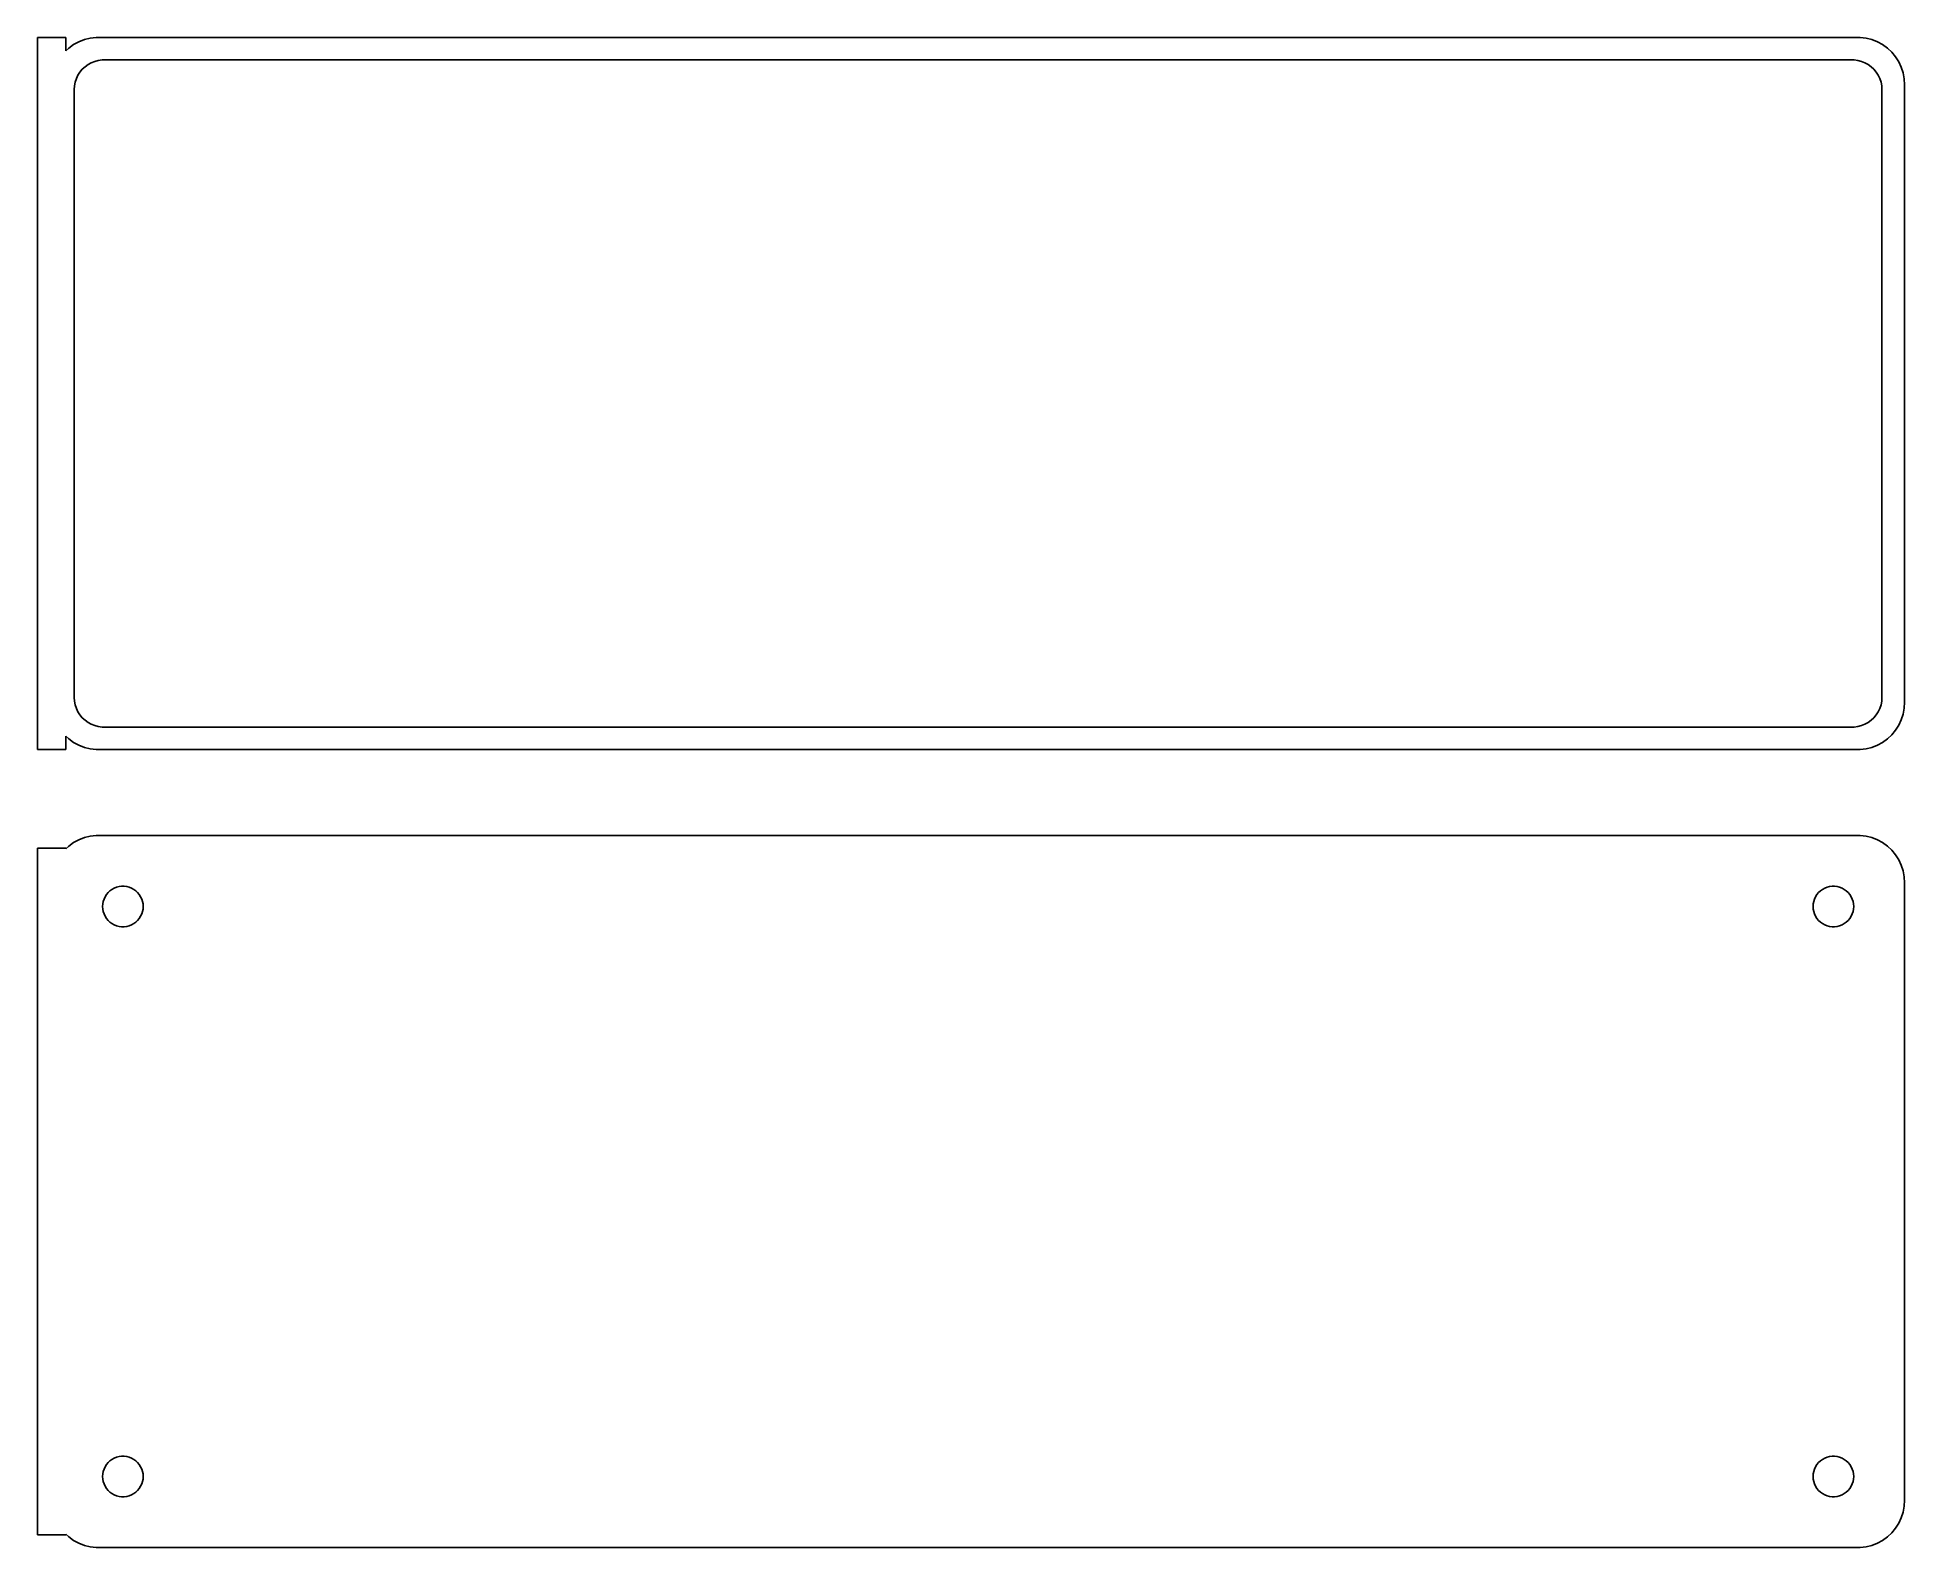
# Model space of a CAD drawing. Header units: metres. Extents: x -99 to 98, y 131 to 289.
import ezdxf

# ---------------------------------------------------------------- set-up
doc = ezdxf.new("R2010")
doc.units = ezdxf.units.M

msp = doc.modelspace()

# ---------------------------------------------------------------- linework, layer by layer
for p, q in [((-96, 289.479), (-99, 289.479)), ((-99, 289.479), (-99, 214.521)), ((-96, 288.059), (-96, 289.479)), ((-94.6289, 289.024), (-95.1791, 288.722)), ((-94.0451, 289.255), (-94.6289, 289.024)), ((-93.4369, 289.411), (-94.0451, 289.255)), ((-92.8139, 289.49), (-93.4369, 289.411)), ((92.8139, 289.49), (-92.8139, 289.49)), ((93.4369, 289.411), (92.8139, 289.49)), ((94.0451, 289.255), (93.4369, 289.411)), ((94.6289, 289.024), (94.0451, 289.255)), ((95.1791, 288.722), (94.6289, 289.024)), ((-95.6871, 288.353), (-96, 288.059)), ((-95.1791, 288.722), (-95.6871, 288.353)), ((-93.3254, 286.817), (-92.9619, 286.961)), ((-92.9619, 286.961), (-92.5833, 287.058)), ((-92.5833, 287.058), (-92.1955, 287.107)), ((-92.1955, 287.107), (92.1955, 287.107)), ((92.1955, 287.107), (92.5833, 287.058)), ((92.5833, 287.058), (92.9619, 286.961)), ((92.9619, 286.961), (93.3254, 286.817)), ((95.6871, 288.353), (95.1791, 288.722)), ((96.1448, 287.923), (95.6871, 288.353)), ((96.5451, 287.439), (96.1448, 287.923)), ((96.8815, 286.909), (96.5451, 287.439)), ((97.1489, 286.341), (96.8815, 286.909)), ((-95.0151, 284.774), (-94.8943, 285.146)), ((-94.8943, 285.146), (-94.7279, 285.5)), ((-94.7279, 285.5), (-94.5184, 285.83)), ((-94.5184, 285.83), (-94.2692, 286.131)), ((-94.2692, 286.131), (-93.9843, 286.399)), ((-93.9843, 286.399), (-93.668, 286.628)), ((-93.668, 286.628), (-93.3254, 286.817)), ((93.3254, 286.817), (93.668, 286.628)), ((93.668, 286.628), (93.9843, 286.399)), ((93.9843, 286.399), (94.2692, 286.131)), ((94.2692, 286.131), (94.5184, 285.83)), ((94.5184, 285.83), (94.7279, 285.5)), ((94.7279, 285.5), (94.8943, 285.146)), ((94.8943, 285.146), (95.0151, 284.774)), ((97.3429, 285.743), (97.1489, 286.341)), ((97.4606, 285.127), (97.3429, 285.743)), ((97.5, 284.5), (97.4606, 285.127)), ((-95.1129, 284), (-95.0884, 284.39)), ((-95.1129, 220), (-95.1129, 284)), ((-95.0884, 284.39), (-95.0151, 284.774)), ((95.0151, 284.774), (95.0884, 284.39)), ((95.0884, 284.39), (95.1129, 284)), ((95.1129, 284), (95.1129, 220)), ((97.5, 219.5), (97.5, 284.5)), ((-95.0884, 219.61), (-95.1129, 220)), ((-95.0151, 219.226), (-95.0884, 219.61)), ((-94.8943, 218.854), (-95.0151, 219.226)), ((-94.7279, 218.5), (-94.8943, 218.854)), ((-94.5184, 218.17), (-94.7279, 218.5)), ((-94.2692, 217.869), (-94.5184, 218.17)), ((94.5184, 218.17), (94.2692, 217.869)), ((94.7279, 218.5), (94.5184, 218.17)), ((94.8943, 218.854), (94.7279, 218.5)), ((95.0151, 219.226), (94.8943, 218.854)), ((95.0884, 219.61), (95.0151, 219.226)), ((95.1129, 220), (95.0884, 219.61)), ((97.1489, 217.659), (97.3429, 218.257)), ((97.3429, 218.257), (97.4606, 218.873)), ((97.4606, 218.873), (97.5, 219.5)), ((-93.9843, 217.601), (-94.2692, 217.869)), ((-93.668, 217.372), (-93.9843, 217.601)), ((-93.3254, 217.183), (-93.668, 217.372)), ((-92.9619, 217.039), (-93.3254, 217.183)), ((-92.5833, 216.942), (-92.9619, 217.039)), ((-92.1955, 216.893), (-92.5833, 216.942)), ((92.1955, 216.893), (-92.1955, 216.893)), ((92.5833, 216.942), (92.1955, 216.893)), ((92.9619, 217.039), (92.5833, 216.942)), ((93.3254, 217.183), (92.9619, 217.039)), ((93.668, 217.372), (93.3254, 217.183)), ((93.9843, 217.601), (93.668, 217.372)), ((94.2692, 217.869), (93.9843, 217.601)), ((96.1448, 216.077), (96.5451, 216.561)), ((96.5451, 216.561), (96.8815, 217.091)), ((96.8815, 217.091), (97.1489, 217.659)), ((-99, 214.521), (-96, 214.521)), ((-96, 214.521), (-96, 215.941)), ((-96, 215.941), (-95.6871, 215.647)), ((-95.6871, 215.647), (-95.1791, 215.278)), ((-95.1791, 215.278), (-94.6289, 214.976)), ((-94.6289, 214.976), (-94.0451, 214.745)), ((-94.0451, 214.745), (-93.4369, 214.589)), ((-93.4369, 214.589), (-92.8139, 214.51)), ((-92.8139, 214.51), (92.8139, 214.51)), ((92.8139, 214.51), (93.4369, 214.589)), ((93.4369, 214.589), (94.0451, 214.745)), ((94.0451, 214.745), (94.6289, 214.976)), ((94.6289, 214.976), (95.1791, 215.278)), ((95.1791, 215.278), (95.6871, 215.647)), ((95.6871, 215.647), (96.1448, 216.077)), ((-95.1791, 204.722), (-95.6871, 204.353)), ((-94.6289, 205.024), (-95.1791, 204.722)), ((-94.0451, 205.255), (-94.6289, 205.024)), ((-93.4369, 205.411), (-94.0451, 205.255)), ((-92.8139, 205.49), (-93.4369, 205.411)), ((92.8139, 205.49), (-92.8139, 205.49)), ((93.4369, 205.411), (92.8139, 205.49)), ((94.0451, 205.255), (93.4369, 205.411)), ((94.6289, 205.024), (94.0451, 205.255)), ((95.1791, 204.722), (94.6289, 205.024)), ((95.6871, 204.353), (95.1791, 204.722)), ((-96, 204.153), (-99, 204.153)), ((-99, 204.153), (-99, 131.847)), ((-95.6871, 204.353), (-96, 204.059)), ((-96, 204.059), (-96, 204.153)), ((96.1448, 203.923), (95.6871, 204.353)), ((96.5451, 203.439), (96.1448, 203.923)), ((96.8815, 202.909), (96.5451, 203.439)), ((97.1489, 202.341), (96.8815, 202.909)), ((97.3429, 201.743), (97.1489, 202.341)), ((97.4606, 201.127), (97.3429, 201.743)), ((97.5, 200.5), (97.4606, 201.127)), ((97.5, 135.5), (97.5, 200.5)), ((-92.1185, 198.268), (-92.0682, 198.531)), ((-92.0682, 198.531), (-91.9853, 198.786)), ((-91.9853, 198.786), (-91.8712, 199.029)), ((-91.8712, 199.029), (-91.7275, 199.255)), ((-91.7275, 199.255), (-91.5566, 199.462)), ((-91.5566, 199.462), (-91.3611, 199.645)), ((-91.3611, 199.645), (-91.1441, 199.803)), ((-91.1441, 199.803), (-90.9092, 199.932)), ((-90.9092, 199.932), (-90.6598, 200.031)), ((-90.6598, 200.031), (-90.4001, 200.097)), ((-90.4001, 200.097), (-90.1341, 200.131)), ((-90.1341, 200.131), (-89.8659, 200.131)), ((-89.8659, 200.131), (-89.5999, 200.097)), ((-89.5999, 200.097), (-89.3401, 200.031)), ((-89.3401, 200.031), (-89.0908, 199.932)), ((-89.0908, 199.932), (-88.8559, 199.803)), ((-88.8559, 199.803), (-88.6389, 199.645)), ((-88.6389, 199.645), (-88.4434, 199.462)), ((-88.4434, 199.462), (-88.2725, 199.255)), ((-88.2725, 199.255), (-88.1288, 199.029)), ((-88.1288, 199.029), (-88.0146, 198.786)), ((-88.0146, 198.786), (-87.9318, 198.531)), ((-87.9318, 198.531), (-87.8815, 198.268)), ((87.8815, 198.268), (87.9318, 198.531)), ((87.9318, 198.531), (88.0146, 198.786)), ((88.0146, 198.786), (88.1288, 199.029)), ((88.1288, 199.029), (88.2725, 199.255)), ((88.2725, 199.255), (88.4434, 199.462)), ((88.4434, 199.462), (88.6389, 199.645)), ((88.6389, 199.645), (88.8559, 199.803)), ((88.8559, 199.803), (89.0908, 199.932)), ((89.0908, 199.932), (89.3401, 200.031)), ((89.3401, 200.031), (89.5999, 200.097)), ((89.5999, 200.097), (89.8659, 200.131)), ((89.8659, 200.131), (90.1341, 200.131)), ((90.1341, 200.131), (90.4001, 200.097)), ((90.4001, 200.097), (90.6598, 200.031)), ((90.6598, 200.031), (90.9092, 199.932)), ((90.9092, 199.932), (91.1441, 199.803)), ((91.1441, 199.803), (91.3611, 199.645)), ((91.3611, 199.645), (91.5566, 199.462)), ((91.5566, 199.462), (91.7275, 199.255)), ((91.7275, 199.255), (91.8712, 199.029)), ((91.8712, 199.029), (91.9853, 198.786)), ((91.9853, 198.786), (92.0682, 198.531)), ((92.0682, 198.531), (92.1185, 198.268)), ((-92.1353, 198), (-92.1185, 198.268)), ((-92.1185, 197.732), (-92.1353, 198)), ((-92.0682, 197.469), (-92.1185, 197.732)), ((-91.9853, 197.214), (-92.0682, 197.469)), ((-91.8712, 196.971), (-91.9853, 197.214)), ((-91.7275, 196.745), (-91.8712, 196.971)), ((-91.5566, 196.538), (-91.7275, 196.745)), ((-91.3611, 196.355), (-91.5566, 196.538)), ((-88.4434, 196.538), (-88.6389, 196.355)), ((-88.2725, 196.745), (-88.4434, 196.538)), ((-88.1288, 196.971), (-88.2725, 196.745)), ((-88.0146, 197.214), (-88.1288, 196.971)), ((-87.9318, 197.469), (-88.0146, 197.214)), ((-87.8815, 197.732), (-87.9318, 197.469)), ((-87.8815, 198.268), (-87.8647, 198)), ((-87.8647, 198), (-87.8815, 197.732)), ((87.8647, 198), (87.8815, 198.268)), ((87.8815, 197.732), (87.8647, 198)), ((87.9318, 197.469), (87.8815, 197.732)), ((88.0146, 197.214), (87.9318, 197.469)), ((88.1288, 196.971), (88.0146, 197.214)), ((88.2725, 196.745), (88.1288, 196.971)), ((88.4434, 196.538), (88.2725, 196.745)), ((88.6389, 196.355), (88.4434, 196.538)), ((91.5566, 196.538), (91.3611, 196.355)), ((91.7275, 196.745), (91.5566, 196.538)), ((91.8712, 196.971), (91.7275, 196.745)), ((91.9853, 197.214), (91.8712, 196.971)), ((92.0682, 197.469), (91.9853, 197.214)), ((92.1185, 197.732), (92.0682, 197.469)), ((92.1185, 198.268), (92.1353, 198)), ((92.1353, 198), (92.1185, 197.732)), ((-91.1441, 196.197), (-91.3611, 196.355)), ((-90.9092, 196.068), (-91.1441, 196.197)), ((-90.6598, 195.969), (-90.9092, 196.068)), ((-90.4001, 195.903), (-90.6598, 195.969)), ((-90.1341, 195.869), (-90.4001, 195.903)), ((-89.8659, 195.869), (-90.1341, 195.869)), ((-89.5999, 195.903), (-89.8659, 195.869)), ((-89.3401, 195.969), (-89.5999, 195.903)), ((-89.0908, 196.068), (-89.3401, 195.969)), ((-88.8559, 196.197), (-89.0908, 196.068)), ((-88.6389, 196.355), (-88.8559, 196.197)), ((88.8559, 196.197), (88.6389, 196.355)), ((89.0908, 196.068), (88.8559, 196.197)), ((89.3401, 195.969), (89.0908, 196.068)), ((89.5999, 195.903), (89.3401, 195.969)), ((89.8659, 195.869), (89.5999, 195.903)), ((90.1341, 195.869), (89.8659, 195.869)), ((90.4001, 195.903), (90.1341, 195.869)), ((90.6598, 195.969), (90.4001, 195.903)), ((90.9092, 196.068), (90.6598, 195.969)), ((91.1441, 196.197), (90.9092, 196.068)), ((91.3611, 196.355), (91.1441, 196.197)), ((-91.5566, 139.462), (-91.3611, 139.645)), ((-91.3611, 139.645), (-91.1441, 139.803)), ((-91.1441, 139.803), (-90.9092, 139.932)), ((-90.9092, 139.932), (-90.6598, 140.031)), ((-90.6598, 140.031), (-90.4001, 140.097)), ((-90.4001, 140.097), (-90.1341, 140.131)), ((-90.1341, 140.131), (-89.8659, 140.131)), ((-89.8659, 140.131), (-89.5999, 140.097)), ((-89.5999, 140.097), (-89.3401, 140.031)), ((-89.3401, 140.031), (-89.0908, 139.932)), ((-89.0908, 139.932), (-88.8559, 139.803)), ((-88.8559, 139.803), (-88.6389, 139.645)), ((-88.6389, 139.645), (-88.4434, 139.462)), ((88.4434, 139.462), (88.6389, 139.645)), ((88.6389, 139.645), (88.8559, 139.803)), ((88.8559, 139.803), (89.0908, 139.932)), ((89.0908, 139.932), (89.3401, 140.031)), ((89.3401, 140.031), (89.5999, 140.097)), ((89.5999, 140.097), (89.8659, 140.131)), ((89.8659, 140.131), (90.1341, 140.131)), ((90.1341, 140.131), (90.4001, 140.097)), ((90.4001, 140.097), (90.6598, 140.031)), ((90.6598, 140.031), (90.9092, 139.932)), ((90.9092, 139.932), (91.1441, 139.803)), ((91.1441, 139.803), (91.3611, 139.645)), ((91.3611, 139.645), (91.5566, 139.462)), ((-92.1353, 138), (-92.1185, 138.268)), ((-92.1185, 137.732), (-92.1353, 138)), ((-92.1185, 138.268), (-92.0682, 138.531)), ((-92.0682, 137.469), (-92.1185, 137.732)), ((-92.0682, 138.531), (-91.9853, 138.786)), ((-91.9853, 138.786), (-91.8712, 139.029)), ((-91.8712, 139.029), (-91.7275, 139.255)), ((-91.7275, 139.255), (-91.5566, 139.462)), ((-88.4434, 139.462), (-88.2725, 139.255)), ((-88.2725, 139.255), (-88.1288, 139.029)), ((-88.1288, 139.029), (-88.0146, 138.786)), ((-88.0146, 138.786), (-87.9318, 138.531)), ((-87.9318, 138.531), (-87.8815, 138.268)), ((-87.8815, 137.732), (-87.9318, 137.469)), ((-87.8815, 138.268), (-87.8647, 138)), ((-87.8647, 138), (-87.8815, 137.732)), ((87.8647, 138), (87.8815, 138.268)), ((87.8815, 137.732), (87.8647, 138)), ((87.8815, 138.268), (87.9318, 138.531)), ((87.9318, 137.469), (87.8815, 137.732)), ((87.9318, 138.531), (88.0146, 138.786)), ((88.0146, 138.786), (88.1288, 139.029)), ((88.1288, 139.029), (88.2725, 139.255)), ((88.2725, 139.255), (88.4434, 139.462)), ((91.5566, 139.462), (91.7275, 139.255)), ((91.7275, 139.255), (91.8712, 139.029)), ((91.8712, 139.029), (91.9853, 138.786)), ((91.9853, 138.786), (92.0682, 138.531)), ((92.0682, 138.531), (92.1185, 138.268)), ((92.1185, 137.732), (92.0682, 137.469)), ((92.1185, 138.268), (92.1353, 138)), ((92.1353, 138), (92.1185, 137.732)), ((-91.9853, 137.214), (-92.0682, 137.469)), ((-91.8712, 136.971), (-91.9853, 137.214)), ((-91.7275, 136.745), (-91.8712, 136.971)), ((-91.5566, 136.538), (-91.7275, 136.745)), ((-91.3611, 136.355), (-91.5566, 136.538)), ((-91.1441, 136.197), (-91.3611, 136.355)), ((-90.9092, 136.068), (-91.1441, 136.197)), ((-90.6598, 135.969), (-90.9092, 136.068)), ((-90.4001, 135.903), (-90.6598, 135.969)), ((-90.1341, 135.869), (-90.4001, 135.903)), ((-89.8659, 135.869), (-90.1341, 135.869)), ((-89.5999, 135.903), (-89.8659, 135.869)), ((-89.3401, 135.969), (-89.5999, 135.903)), ((-89.0908, 136.068), (-89.3401, 135.969)), ((-88.8559, 136.197), (-89.0908, 136.068)), ((-88.6389, 136.355), (-88.8559, 136.197)), ((-88.4434, 136.538), (-88.6389, 136.355)), ((-88.2725, 136.745), (-88.4434, 136.538)), ((-88.1288, 136.971), (-88.2725, 136.745)), ((-88.0146, 137.214), (-88.1288, 136.971)), ((-87.9318, 137.469), (-88.0146, 137.214)), ((88.0146, 137.214), (87.9318, 137.469)), ((88.1288, 136.971), (88.0146, 137.214)), ((88.2725, 136.745), (88.1288, 136.971)), ((88.4434, 136.538), (88.2725, 136.745)), ((88.6389, 136.355), (88.4434, 136.538)), ((88.8559, 136.197), (88.6389, 136.355)), ((89.0908, 136.068), (88.8559, 136.197)), ((89.3401, 135.969), (89.0908, 136.068)), ((89.5999, 135.903), (89.3401, 135.969)), ((89.8659, 135.869), (89.5999, 135.903)), ((90.1341, 135.869), (89.8659, 135.869)), ((90.4001, 135.903), (90.1341, 135.869)), ((90.6598, 135.969), (90.4001, 135.903)), ((90.9092, 136.068), (90.6598, 135.969)), ((91.1441, 136.197), (90.9092, 136.068)), ((91.3611, 136.355), (91.1441, 136.197)), ((91.5566, 136.538), (91.3611, 136.355)), ((91.7275, 136.745), (91.5566, 136.538)), ((91.8712, 136.971), (91.7275, 136.745)), ((91.9853, 137.214), (91.8712, 136.971)), ((92.0682, 137.469), (91.9853, 137.214)), ((96.8815, 133.091), (97.1489, 133.659)), ((97.1489, 133.659), (97.3429, 134.257)), ((97.3429, 134.257), (97.4606, 134.873)), ((97.4606, 134.873), (97.5, 135.5)), ((-99, 131.847), (-96, 131.847)), ((-96, 131.847), (-96, 131.941)), ((-96, 131.941), (-95.6871, 131.647)), ((95.6871, 131.647), (96.1448, 132.077)), ((96.1448, 132.077), (96.5451, 132.561)), ((96.5451, 132.561), (96.8815, 133.091)), ((-95.6871, 131.647), (-95.1791, 131.278)), ((-95.1791, 131.278), (-94.6289, 130.976)), ((-94.6289, 130.976), (-94.0451, 130.745)), ((-94.0451, 130.745), (-93.4369, 130.589)), ((-93.4369, 130.589), (-92.8139, 130.51)), ((-92.8139, 130.51), (92.8139, 130.51)), ((92.8139, 130.51), (93.4369, 130.589)), ((93.4369, 130.589), (94.0451, 130.745)), ((94.0451, 130.745), (94.6289, 130.976)), ((94.6289, 130.976), (95.1791, 131.278)), ((95.1791, 131.278), (95.6871, 131.647))]:
    msp.add_line(p, q)

doc.saveas('drawing.dxf')
